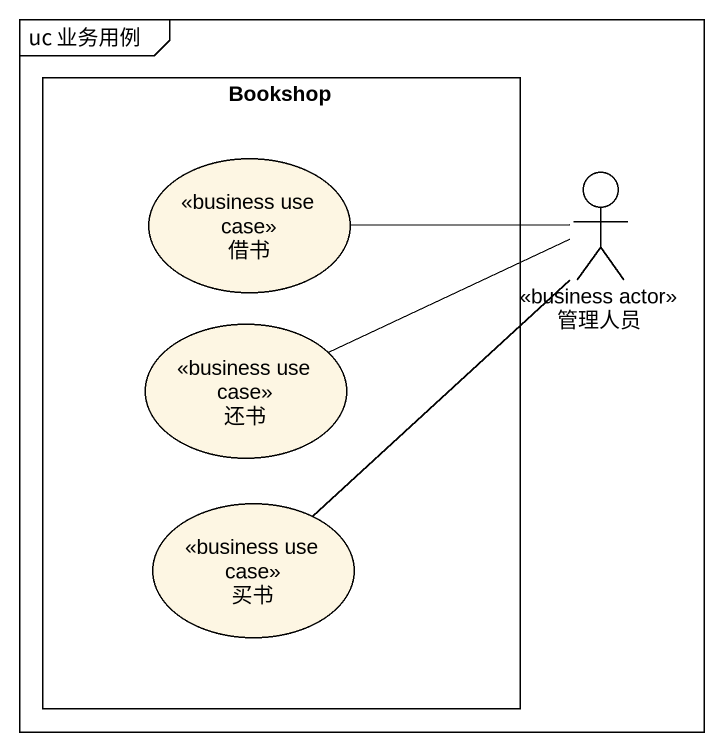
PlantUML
@startuml
mainframe uc 业务用例
rectangle Bookshop {
  usecase 借书 <<business use case>>
  usecase 还书 <<business use case>>
  usecase 买书 <<business use case>>
}
actor 管理人员 <<business actor>>
管理人员 -left- 借书
管理人员 -left- 还书
管理人员 -- 买书
@enduml
